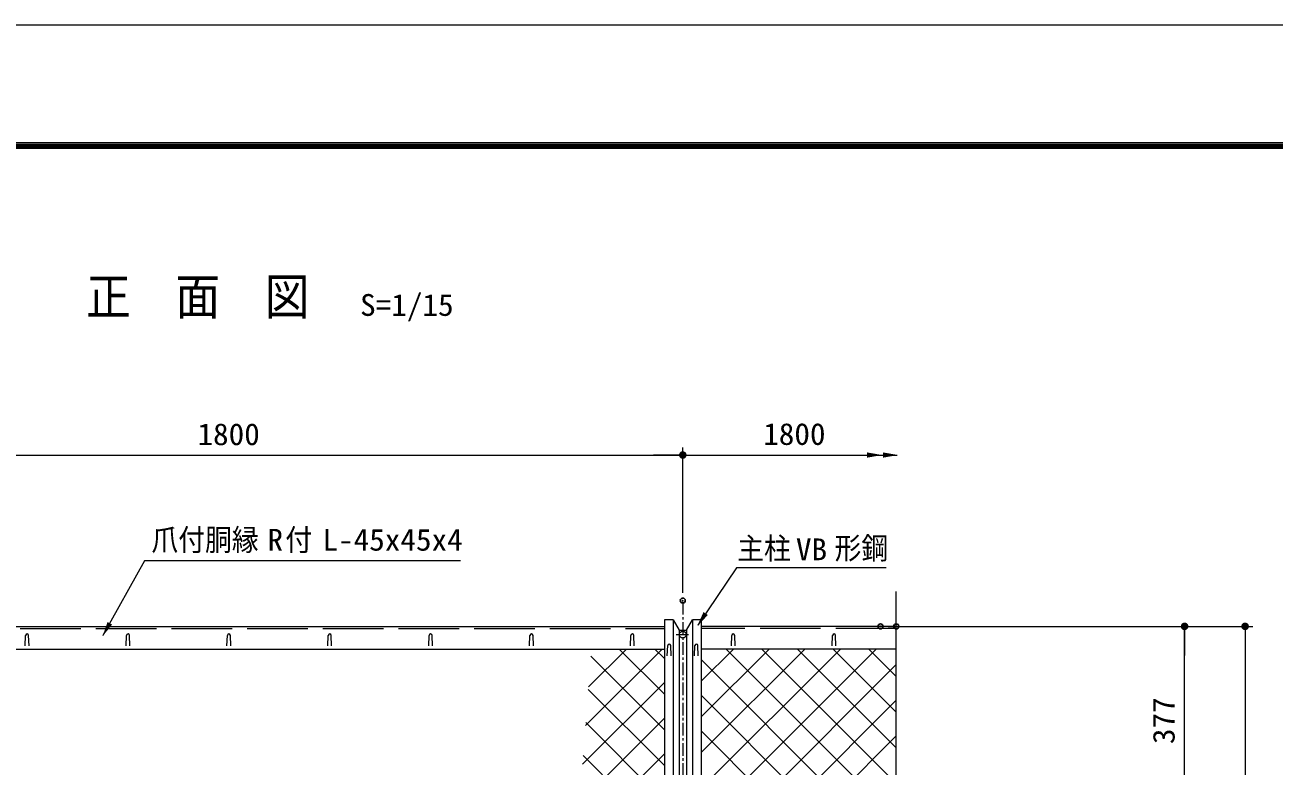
# Model space of a CAD drawing. Units: millimetres at full size. Extents: x -4455 to 4455, y -3150 to 3150.
# Drawn here: x -2730 to -251, y 1681 to 3150 of the extents above; entities that cross this region are included whole.
import ezdxf
from ezdxf.enums import TextEntityAlignment as Align

# ---------------------------------------------------------------- set-up
doc = ezdxf.new("R2010")
doc.units = ezdxf.units.MM
doc.header["$LTSCALE"] = 20
doc.header["$PDMODE"] = 32
doc.header["$PDSIZE"] = 10
doc.linetypes.add('DASHED', pattern=[7.5, 6, -1.5])
doc.linetypes.add('USER1', pattern=[2, 1.25, -0.25, 0.25, -0.25])
for name, color, linetype, lineweight in [('0-0_7詳細', 7, 'Continuous', 18), ('0-1_0', 7, 'Continuous', 18), ('0-2_1部材', 3, 'Continuous', 18), ('0-3_8部品', 3, 'Continuous', 18), ('0-4_5寸法', 1, 'Continuous', 18), ('0-5_SUNPOU', 1, 'Continuous', 18), ('0-8_2網', 4, 'Continuous', 18), ('0-B_6文字', 3, 'Continuous', 18), ('0-C_中心線', 1, 'USER1', 18), ('1-0_D-TTL', 7, 'Continuous', 18)]:
    doc.layers.add(name, color=color, linetype=linetype, lineweight=lineweight)
doc.layers.add('0-6_DEFPOINTS', color=7, linetype='Continuous')
doc.styles.add('ＭＳ ゴシック', font='')
doc.styles.get('ＭＳ ゴシック').set_extended_font_data('MS Gothic')

# ---------------------------------------------------------------- blocks, each defined once
blk = doc.blocks.new('M1')
at = {"layer": '0-5_SUNPOU'}
blk.add_line((-5, 0), (-38.58, 0), dxfattribs=at)
for points in [[(0, 0), (-5, 0), (-4.96, 0.63)], [(0, 0), (-4.96, -0.63), (-5, 0)], [(0, 0), (-4.96, 0.63), (-4.84, 1.24)], [(0, 0), (-4.84, -1.24), (-4.96, -0.63)], [(0, 0), (-4.84, 1.24), (-4.65, 1.84)], [(0, 0), (-4.65, -1.84), (-4.84, -1.24)], [(0, 0), (-4.65, 1.84), (-4.38, 2.41)], [(0, 0), (-4.38, -2.41), (-4.65, -1.84)], [(0, 0), (-4.38, 2.41), (-4.05, 2.94)], [(0, 0), (-4.05, -2.94), (-4.38, -2.41)], [(0, 0), (-4.05, 2.94), (-3.64, 3.42)], [(0, 0), (-3.64, -3.42), (-4.05, -2.94)], [(0, 0), (-3.64, 3.42), (-3.19, 3.85)], [(0, 0), (-3.19, -3.85), (-3.64, -3.42)], [(0, 0), (-3.19, 3.85), (-2.68, 4.22)], [(0, 0), (-2.68, -4.22), (-3.19, -3.85)], [(0, 0), (-2.68, 4.22), (-2.13, 4.52)], [(0, 0), (-2.13, -4.52), (-2.68, -4.22)], [(0, 0), (-2.13, 4.52), (-1.55, 4.76)], [(0, 0), (-1.55, -4.76), (-2.13, -4.52)], [(0, 0), (-1.55, 4.76), (-0.94, 4.91)], [(0, 0), (-0.94, -4.91), (-1.55, -4.76)], [(0, 0), (-0.94, 4.91), (-0.31, 4.99)], [(0, 0), (-0.31, -4.99), (-0.94, -4.91)], [(0, 0), (-0.31, 4.99), (0.31, 4.99)], [(0, 0), (0.31, -4.99), (-0.31, -4.99)], [(0, 0), (0.31, 4.99), (0.94, 4.91)], [(0, 0), (0.94, 4.91), (1.55, 4.76)], [(0, 0), (1.55, 4.76), (2.13, 4.52)], [(0, 0), (2.13, 4.52), (2.68, 4.22)], [(0, 0), (2.68, 4.22), (3.19, 3.85)], [(0, 0), (3.19, 3.85), (3.64, 3.42)], [(0, 0), (3.64, 3.42), (4.05, 2.94)], [(0, 0), (4.05, 2.94), (4.38, 2.41)], [(0, 0), (4.38, 2.41), (4.65, 1.84)], [(0, 0), (4.65, 1.84), (4.84, 1.24)], [(0, 0), (4.84, 1.24), (4.96, 0.63)], [(0, 0), (4.96, 0.63), (5, 0)], [(0, 0), (0.94, -4.91), (0.31, -4.99)], [(0, 0), (1.55, -4.76), (0.94, -4.91)], [(0, 0), (2.13, -4.52), (1.55, -4.76)], [(0, 0), (2.68, -4.22), (2.13, -4.52)], [(0, 0), (3.19, -3.85), (2.68, -4.22)], [(0, 0), (3.64, -3.42), (3.19, -3.85)], [(0, 0), (4.05, -2.94), (3.64, -3.42)], [(0, 0), (4.38, -2.41), (4.05, -2.94)], [(0, 0), (4.65, -1.84), (4.38, -2.41)], [(0, 0), (4.84, -1.24), (4.65, -1.84)], [(0, 0), (4.96, -0.63), (4.84, -1.24)], [(0, 0), (5, 0), (4.96, -0.63)]]:
    blk.add_solid(points, dxfattribs=at)

msp = doc.modelspace()

# ---------------------------------------------------------------- linework, layer by layer
at = {"layer": '0-0_7詳細', "color": 1}
for p, q in [((-1425.42, 2023.81), (-1425.42, 2312.39)), ((-3225.42, 2297.39), (-1425.42, 2297.39))]:
    msp.add_line(p, q, dxfattribs=at)
at = {"layer": '0-1_0', "color": 3}
for p, q in [((-1456.17, 1899.04), (-1455.42, 1919.54)), ((-1448.67, 1899.04), (-1449.42, 1919.54)), ((-1402.17, 1899.04), (-1401.42, 1919.54)), ((-1394.67, 1899.04), (-1395.42, 1919.54))]:
    msp.add_line(p, q, dxfattribs=at)
for centre in [(-1452.42, 1919.54), (-1398.42, 1919.54)]:
    msp.add_arc(centre, 3, 0, 180, dxfattribs=at)
at = {"layer": '0-2_1部材', "color": 4}
msp.add_line((-1002.11, 661.82), (-1002.11, 2026.65), dxfattribs=at)
at = {"layer": '0-2_1部材', "color": 7}
for p, q in [((-1461.92, 1970.38), (-1461.92, -579.33)), ((-1444.42, 1970.38), (-1461.92, 1970.38)), ((-1444.42, 1970.38), (-1432.92, 1950.38)), ((-1417.92, 1950.38), (-1406.42, 1970.38)), ((-1388.92, 1970.38), (-1406.42, 1970.38)), ((-1388.92, 1970.38), (-1388.92, -579.33)), ((-3188.92, 1957.67), (-1461.92, 1957.67)), ((-1432.92, 1950.38), (-1417.92, 1950.38)), ((-1002.11, 1957.67), (-1388.92, 1957.67)), ((-3188.92, 1912.67), (-1461.92, 1912.67)), ((-1002.11, 1912.67), (-1388.92, 1912.67))]:
    msp.add_line(p, q, dxfattribs=at)
at = {"layer": '0-2_1部材'}
for p, q in [((-1444.42, 1970.38), (-1444.42, -579.33)), ((-1406.42, 1970.38), (-1406.42, -579.33)), ((-2729.17, 1919.17), (-2728.42, 1939.67)), ((-2721.67, 1919.17), (-2722.42, 1939.67)), ((-2529.17, 1919.17), (-2528.42, 1939.67)), ((-2521.67, 1919.17), (-2522.42, 1939.67)), ((-2329.17, 1919.17), (-2328.42, 1939.67)), ((-2321.67, 1919.17), (-2322.42, 1939.67)), ((-2129.17, 1919.17), (-2128.42, 1939.67)), ((-2121.67, 1919.17), (-2122.42, 1939.67)), ((-1929.17, 1919.17), (-1928.42, 1939.67)), ((-1921.67, 1919.17), (-1922.42, 1939.67)), ((-1729.17, 1919.17), (-1728.42, 1939.67)), ((-1721.67, 1919.17), (-1722.42, 1939.67)), ((-1529.17, 1919.17), (-1528.42, 1939.67)), ((-1521.67, 1919.17), (-1522.42, 1939.67)), ((-1432.92, 1950.38), (-1432.92, -579.33)), ((-1417.92, 1950.38), (-1417.92, -579.33)), ((-1329.17, 1919.17), (-1328.42, 1939.67)), ((-1321.67, 1919.17), (-1322.42, 1939.67)), ((-1129.17, 1919.17), (-1128.42, 1939.67)), ((-1121.67, 1919.17), (-1122.42, 1939.67))]:
    msp.add_line(p, q, dxfattribs=at)
at = {"layer": '0-2_1部材', "color": 1, "linetype": 'DASHED'}
for p, q in [((-3188.92, 1953.67), (-1461.92, 1953.67)), ((-1002.11, 1953.67), (-1388.92, 1953.67))]:
    msp.add_line(p, q, dxfattribs=at)
at = {"layer": '0-2_1部材'}
for centre in [(-2725.42, 1939.67), (-2525.42, 1939.67), (-2325.42, 1939.67), (-2125.42, 1939.67), (-1925.42, 1939.67), (-1725.42, 1939.67), (-1525.42, 1939.67), (-1325.42, 1939.67), (-1125.42, 1939.67)]:
    msp.add_arc(centre, 3, 0, 180, dxfattribs=at)
at = {"layer": '0-3_8部品', "color": 1, "linetype": 'USER1'}
msp.add_line((-1438.86, 1941.24), (-1411.98, 1941.24), dxfattribs=at)
at = {"layer": '0-3_8部品'}
msp.add_circle((-1425.43, 1941.24), 6.8, dxfattribs=at)
at = {"layer": '0-4_5寸法'}
for p, q in [((-1425.42, 2297.39), (-1032.13, 2297.39)), ((-1061.08, 2297.39), (-1000.59, 2297.39)), ((-1018.44, 1957.67), (-295.54, 1957.67)), ((-987.11, 1957.67), (-415.54, 1957.67)), ((-430.54, 1580.67), (-430.54, 1957.67)), ((-310.54, 1957.67), (-310.54, -279.33))]:
    msp.add_line(p, q, dxfattribs=at)
for points in [[(-1030.13, 2297.39), (-1060.13, 2292.18), (-1060.13, 2302.6)], [(-998.59, 2297.39), (-1028.59, 2292.18), (-1028.59, 2302.6)]]:
    msp.add_solid(points, dxfattribs=at)
at = {"layer": '0-6_DEFPOINTS'}
for p in [(-1425.42, 2297.39), (-1425.42, 2008.81), (-1033.44, 1957.67), (-1002.11, 1957.67), (-430.54, 1957.67)]:
    msp.add_point(p, dxfattribs=at)
at = {"layer": '0-8_2網'}
for p, q in [((-1618.34, 1760.78), (-1466.45, 1912.67)), ((-1612.36, 1837.47), (-1537.16, 1912.67)), ((-1461.92, 1823.29), (-1551.3, 1912.67)), ((-1461.92, 1894), (-1480.59, 1912.67)), ((-1388.92, 1848.77), (-1325.03, 1912.67)), ((-1388.92, 1778.06), (-1254.32, 1912.67)), ((-1388.92, 1707.35), (-1183.61, 1912.67)), ((-1388.92, 1636.64), (-1112.9, 1912.67)), ((-1388.92, 1565.93), (-1042.19, 1912.67)), ((-1002.11, 1575.61), (-1339.16, 1912.67)), ((-1002.11, 1646.32), (-1268.45, 1912.67)), ((-1002.11, 1717.03), (-1197.74, 1912.67)), ((-1002.11, 1787.74), (-1127.03, 1912.67)), ((-1002.11, 1858.45), (-1056.32, 1912.67)), ((-1461.92, 1752.58), (-1607.62, 1898.28)), ((-1002.11, 1504.9), (-1388.92, 1891.71)), ((-1388.92, 1495.22), (-1002.11, 1882.04)), ((-1624.31, 1684.09), (-1461.92, 1846.48)), ((-1461.92, 1681.87), (-1612.74, 1832.68)), ((-1002.11, 1434.19), (-1388.92, 1821)), ((-1388.92, 1424.51), (-1002.11, 1811.32)), ((-1630.29, 1607.41), (-1461.92, 1775.77)), ((-1461.92, 1611.16), (-1617.85, 1767.08)), ((-1002.11, 1363.48), (-1388.92, 1750.29)), ((-1388.92, 1353.8), (-1002.11, 1740.61)), ((-1636.27, 1530.72), (-1461.92, 1705.06)), ((-1461.92, 1540.45), (-1622.96, 1701.49))]:
    msp.add_line(p, q, dxfattribs=at)
at = {"layer": '0-B_6文字', "color": 7}
msp.add_line((-2492.61, 2087.51), (-2575.12, 1939.28), dxfattribs=at)
at = {"layer": '0-B_6文字', "color": 1}
msp.add_line((-1866.17, 2087.51), (-2492.61, 2087.51), dxfattribs=at)
at = {"layer": '0-B_6文字', "color": 7}
msp.add_lwpolyline([(-1022.41, 2073.6), (-1318.99, 2073.6), (-1395.77, 1959.79)], dxfattribs=at)
for points in [[(-1396.89, 1958.13), (-1384.43, 1985.91), (-1375.79, 1980.08)], [(-2576.09, 1937.53), (-2566.05, 1966.28), (-2556.95, 1961.21)]]:
    msp.add_solid(points, dxfattribs=at)
at = {"layer": '0-C_中心線'}
msp.add_line((-1425.42, 2006.1), (-1425.42, -612.87), dxfattribs=at)
at = {"layer": '1-0_D-TTL', "color": 2}
msp.add_lwpolyline([(-4454.77, 3150.21), (4454.93, 3150.21), (4454.93, -3150.21), (-4454.77, -3150.21)], close=True, dxfattribs=at)
at = {"layer": '1-0_D-TTL'}
for points in [[(-4168.38, 2916.86), (4168.55, 2916.86), (4168.55, -2916.87), (-4168.38, -2916.87)], [(-4165.73, 2914.21), (4165.9, 2914.21), (4165.9, -2914.21), (-4165.73, -2914.21)], [(-4163.08, 2911.56), (4163.25, 2911.56), (4163.25, -2911.56), (-4163.08, -2911.56)], [(-4160.43, 2908.91), (4160.59, 2908.91), (4160.59, -2908.91), (-4160.43, -2908.91)], [(-4157.78, 2906.26), (4157.94, 2906.26), (4157.94, -2906.26), (-4157.78, -2906.26)]]:
    msp.add_lwpolyline(points, close=True, dxfattribs=at)

# ---------------------------------------------------------------- block references
at = {"layer": '0-0_7詳細', "xscale": 1.5, "yscale": 1.5}
msp.add_blockref('M1', (-1425.42, 2297.39), dxfattribs=at)
at = {"layer": '0-4_5寸法', "xscale": 1.5, "yscale": 1.5, "rotation": 90}
for p in [(-430.54, 1957.67), (-310.54, 1957.67)]:
    msp.add_blockref('M1', p, dxfattribs=at)

# ---------------------------------------------------------------- texts
at = {"layer": '0-0_7詳細', "color": 3, "style": 'ＭＳ ゴシック', "width": 1.05}
msp.add_text('1800', height=43.26, dxfattribs=at).set_placement((-2387.67, 2304.07), align=Align.BOTTOM_LEFT)
at = {"layer": '0-4_5寸法', "color": 3, "style": 'ＭＳ ゴシック', "width": 1.05}
msp.add_text('1800', height=43.26, dxfattribs=at).set_placement((-1266.02, 2304.48), align=Align.BOTTOM_LEFT)
msp.add_text('377', height=43.26, rotation=90, dxfattribs=at).set_placement((-437.21, 1724.17), align=Align.BOTTOM_LEFT)
at = {"layer": '0-B_6文字', "color": 7, "style": 'ＭＳ ゴシック', "width": 0.9}
msp.add_text('正\u3000面\u3000図', height=72.14, dxfattribs=at).set_placement((-2608.4, 2553.81), align=Align.BOTTOM_LEFT)
at = {"layer": '0-B_6文字', "style": 'ＭＳ ゴシック'}
for s, width, p in [('S=1/15', 1.05, (-2065.2, 2560.37)), ('爪付胴縁  付', 0.9, (-2478.89, 2094.75)), ('R', 1.05, (-2248.98, 2094.75)), ('L-45x45x4', 1.05, (-2139.89, 2094.75)), ('主柱', 0.9, (-1317.51, 2077.54)), ('VB', 1.05, (-1201.12, 2075.73)), ('形鋼', 0.9, (-1124.44, 2077.97))]:
    msp.add_text(s, height=43.26, dxfattribs=dict(at, width=width)).set_placement(p, align=Align.BOTTOM_LEFT)

doc.saveas('drawing.dxf')
